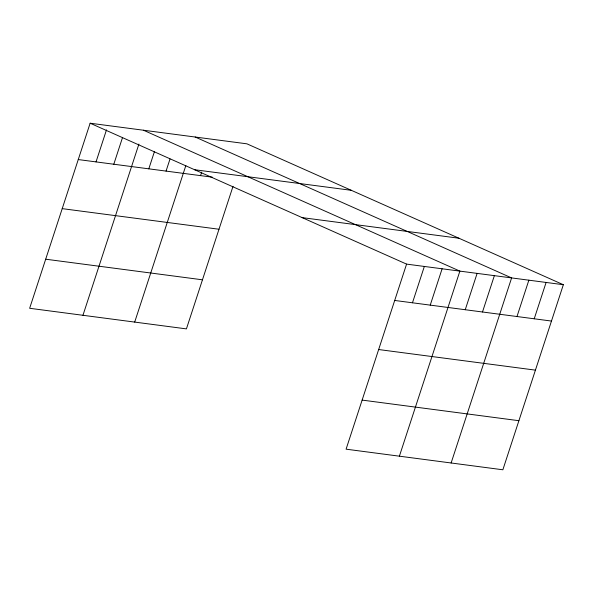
<?xml version="1.0" encoding="UTF-8"?>
<svg xmlns="http://www.w3.org/2000/svg" width="593" height="593" viewBox="0 0 593 593"><rect width="100%" height="100%" fill="white"/><g stroke="black" fill="none" stroke-linecap="round" stroke-linejoin="round"><path stroke-width="0.89" d="M563.35 284.714L406.576 264.115L346.09 449.175L502.864 469.782L563.35 284.714L246.91 143.825L90.136 123.218L29.65 308.286L186.424 328.885L233.027 186.298M96.029 161.896L106.495 129.882M113.797 164.231L122.566 137.406M82.953 315.291L138.918 144.069M148.806 168.835L154.462 151.526M166.055 171.095L170.013 158.983M134.693 322.088L185.846 165.573M200.545 175.632L201.679 172.17M412.469 302.793L424.343 266.45M430.236 305.128L442.111 268.785M399.393 456.18L459.879 271.12L143.439 130.223M465.246 309.724L477.12 273.388M482.494 311.992L494.369 275.649M451.125 462.985L511.611 277.917L195.179 137.02M516.985 316.521L528.86 280.185M534.226 318.789L546.101 282.446M194.563 169.717L351.338 190.316M78.261 159.561L212.346 177.181M302.148 217.616L458.923 238.223M62.221 208.64L218.995 229.239M394.701 300.458L551.475 321.058M45.691 259.208L202.465 279.807M378.653 349.536L535.427 370.136M362.13 400.097L518.905 420.704M90.136 123.218L406.576 264.115"/></g></svg>
